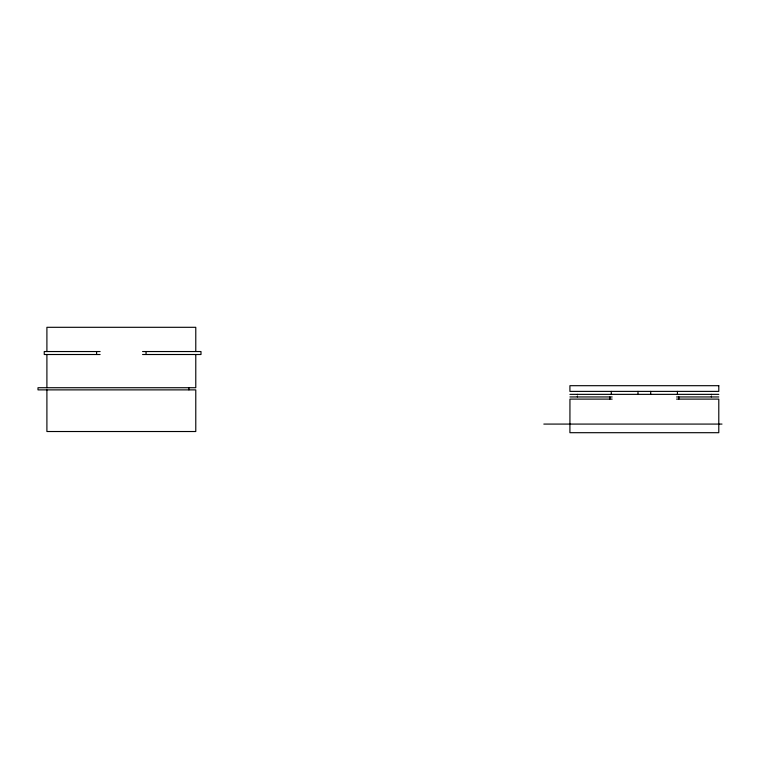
<?xml version="1.0" encoding="UTF-8"?>
<svg xmlns="http://www.w3.org/2000/svg" width="760" height="760" viewBox="0 0 760 760"><rect width="100%" height="100%" fill="white"/><g stroke="black" fill="none" stroke-linecap="round" stroke-linejoin="round"><path stroke-width="1.14" d="M46.901 389.88L46.901 431.519L195.776 431.519L195.776 389.88L38 389.88L38 387.724L195.776 387.724L195.776 354.512M46.901 387.724L46.901 354.512M100.111 351.538L44.251 351.538L44.251 354.512L100.111 354.512M142.557 351.538L200.991 351.538L200.991 354.512L142.557 354.512M569.924 394.364L718.789 394.364M569.952 396.948L612.161 396.948M676.552 396.948L718.789 396.948M612.161 399.104L569.952 399.104L569.914 432.697L718.789 432.697L718.789 399.104L676.552 399.104M543.818 424.08L722 424.08M711.35 394.364L711.35 394.849M711.35 396.302L711.35 396.948M678.832 396.948L678.832 399.104M677.417 391.39L677.417 394.364M650.712 391.39L650.712 394.364M637.991 391.39L637.991 394.364M611.287 391.39L611.287 394.364M609.871 396.948L609.871 399.104M577.362 394.364L577.362 394.849M577.362 396.302L577.362 396.948M195.776 351.538L195.776 327.303L46.901 327.303L46.901 351.538M188.917 387.724L188.917 389.88M146.053 351.538L146.053 354.512M96.615 351.538L96.615 354.512M718.789 385.69L569.914 385.69L569.924 391.39L718.789 391.39L718.789 385.69"/></g></svg>
